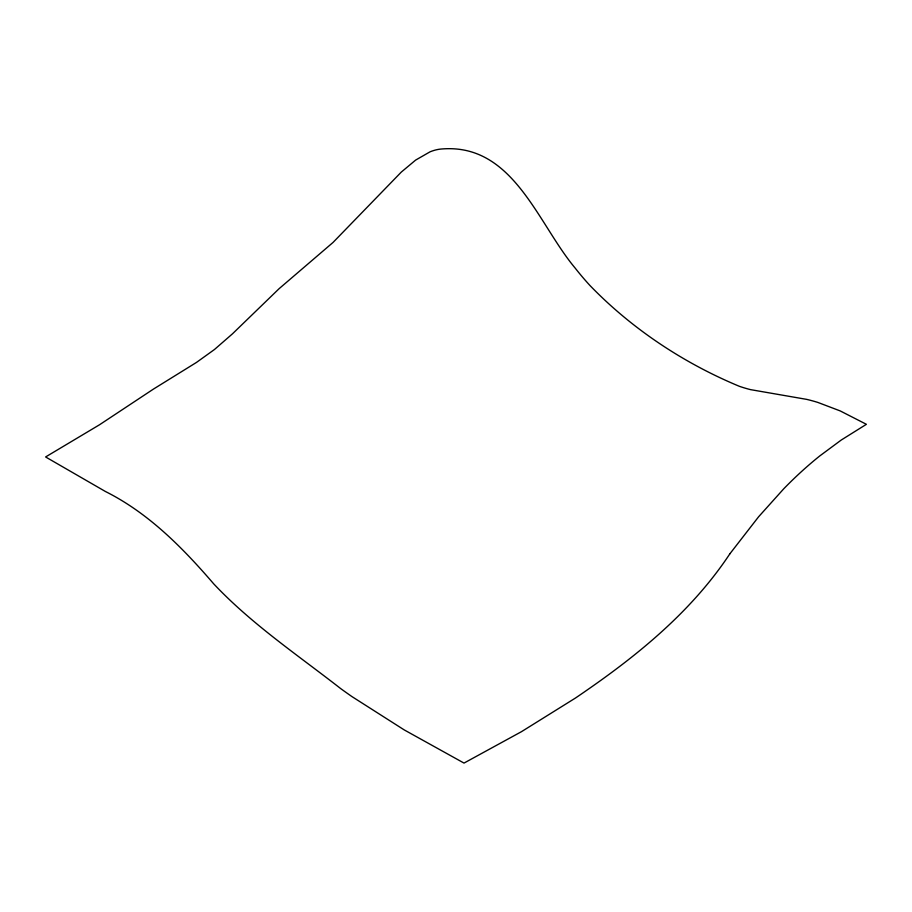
<?xml version="1.0" encoding="UTF-8"?>
<svg xmlns="http://www.w3.org/2000/svg" width="912" height="912" viewBox="0 0 912 912"><rect width="100%" height="100%" fill="white"/><g stroke="black" fill="none" stroke-linecap="round" stroke-linejoin="round"><path stroke-width="1.37" d="M729.874 553.801C692.846 609.74 640.817 652.867 586.165 690.692A726.351 419.36 -60 0 1 575.392 698.079L521.493 731.663L464.014 763.082L404.244 729.919L351.941 696.586A592.777 342.239 60 0 1 340.735 688.628C297.494 654.896 251.461 623.968 213.716 583.862C182.594 547.69 148.553 513.08 105.37 491.465L45.6 456.958L99.488 424.787L153.387 389.128L196.49 362.417L214.457 349.513L232.423 333.872L279.129 288.659L333.017 242.467L401.28 172.094L415.655 160.079L430.019 151.837A64.102 37.004 -60 0 1 440.804 149.066C512.886 142.397 537.407 222.973 575.005 267.889A190.22 109.828 60 0 0 589.95 285.502C631.891 328.901 683.726 363.181 739.381 386.312A212.963 122.949 60 0 0 750.587 389.641L806.63 399.365A265.244 153.148 60 0 1 817.836 402.42L840.248 410.936L866.4 424.308L841.252 440.029L819.694 456A292.057 168.617 -60 0 0 783.773 488.764L758.613 516.773L729.874 553.801"/></g></svg>
